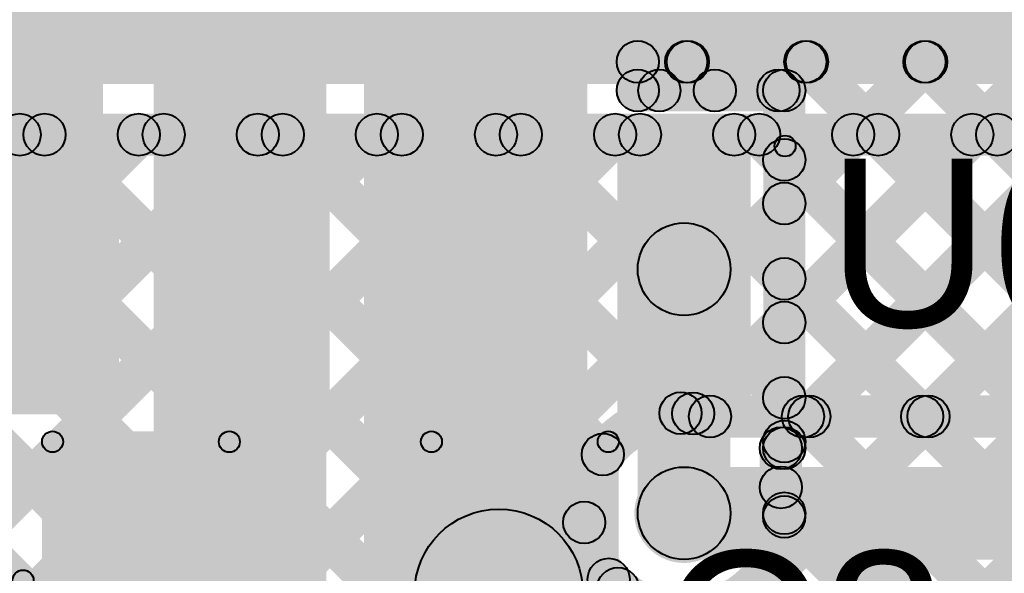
# Model space of a CAD drawing. Header units: millimetres. Extents: x -0.08 to 5.25, y -0.08 to 2.73.
# Drawn here: x 3.7472 to 3.9811, y 1.4967 to 1.6283 of the extents above; entities that cross this region are included whole.
import ezdxf

# ---------------------------------------------------------------- set-up
doc = ezdxf.new("R2010")
doc.units = ezdxf.units.MM
doc.header["$MEASUREMENT"] = 0
for name, color, linetype in [('BottomLayer', 5, 'Continuous'), ('TopLayer', 1, 'Continuous'), ('TopOverlay', 2, 'Continuous'), ('TopPaste', 8, 'Continuous'), ('TopSolder', 216, 'Continuous'), ('ViaHoleLayer', 16, 'Continuous')]:
    doc.layers.add(name, color=color, linetype=linetype)

# ---------------------------------------------------------------- blocks, each defined once
blk = doc.blocks.new('SOIC_8_45')
at = {"layer": 'TopLayer'}
for points in [[(-0.07579, 0.08681), (-0.07579, 0.06319), (-0.13681, 0.06319), (-0.13681, 0.08681)], [(0.13681, 0.08681), (0.13681, 0.06319), (0.07579, 0.06319), (0.07579, 0.08681)], [(-0.07579, 0.03681), (-0.07579, 0.01319), (-0.13681, 0.01319), (-0.13681, 0.03681)], [(0.13681, 0.03681), (0.13681, 0.01319), (0.07579, 0.01319), (0.07579, 0.03681)], [(-0.07579, -0.01319), (-0.07579, -0.03681), (-0.13681, -0.03681), (-0.13681, -0.01319)], [(0.13681, -0.01319), (0.13681, -0.03681), (0.07579, -0.03681), (0.07579, -0.01319)], [(-0.07579, -0.06319), (-0.07579, -0.08681), (-0.13681, -0.08681), (-0.13681, -0.06319)], [(0.13681, -0.06319), (0.13681, -0.08681), (0.07579, -0.08681), (0.07579, -0.06319)]]:
    blk.add_hatch(color=1, dxfattribs=at).paths.add_polyline_path(points)
at = {"layer": 'TopOverlay'}
h = blk.add_hatch(color=2, dxfattribs=at)
edge = h.paths.add_edge_path()
edge.add_arc((-0.121, 0.099), 0.005, 0, 360)
h = blk.add_hatch(color=2, dxfattribs=at)
edge = h.paths.add_edge_path()
edge.add_arc((-0.113, 0.099), 0.005, 0, 360)
h = blk.add_hatch(color=2, dxfattribs=at)
edge = h.paths.add_edge_path()
edge.add_arc((-0.078, 0.099), 0.0025, 0, 360)
for points in [[(0.077, 0.1015), (0.077, 0.0965), (-0.078, 0.0965), (-0.078, 0.1015)], [(0.077, -0.0965), (0.077, -0.1015), (-0.078, -0.1015), (-0.078, -0.0965)]]:
    blk.add_hatch(color=2, dxfattribs=at).paths.add_polyline_path(points)
h = blk.add_hatch(color=2, dxfattribs=at)
edge = h.paths.add_edge_path()
edge.add_arc((0.077, 0.099), 0.0025, 0, 360)
h = blk.add_hatch(color=2, dxfattribs=at)
edge = h.paths.add_edge_path()
edge.add_arc((-0.078, -0.099), 0.0025, 0, 360)
h = blk.add_hatch(color=2, dxfattribs=at)
edge = h.paths.add_edge_path()
edge.add_arc((0.077, -0.099), 0.0025, 0, 360)
at = {"layer": 'TopPaste'}
for points in [[(-0.07579, 0.08681), (-0.07579, 0.06319), (-0.13681, 0.06319), (-0.13681, 0.08681)], [(0.13681, 0.08681), (0.13681, 0.06319), (0.07579, 0.06319), (0.07579, 0.08681)], [(-0.07579, 0.03681), (-0.07579, 0.01319), (-0.13681, 0.01319), (-0.13681, 0.03681)], [(0.13681, 0.03681), (0.13681, 0.01319), (0.07579, 0.01319), (0.07579, 0.03681)], [(-0.07579, -0.01319), (-0.07579, -0.03681), (-0.13681, -0.03681), (-0.13681, -0.01319)], [(0.13681, -0.01319), (0.13681, -0.03681), (0.07579, -0.03681), (0.07579, -0.01319)], [(-0.07579, -0.06319), (-0.07579, -0.08681), (-0.13681, -0.08681), (-0.13681, -0.06319)], [(0.13681, -0.06319), (0.13681, -0.08681), (0.07579, -0.08681), (0.07579, -0.06319)]]:
    blk.add_hatch(color=8, dxfattribs=at).paths.add_polyline_path(points)
at = {"layer": 'TopSolder'}
for points in [[(-0.07179, 0.09081), (-0.07179, 0.05919), (-0.14081, 0.05919), (-0.14081, 0.09081)], [(0.14081, 0.09081), (0.14081, 0.05919), (0.07179, 0.05919), (0.07179, 0.09081)], [(-0.07179, 0.04081), (-0.07179, 0.00919), (-0.14081, 0.00919), (-0.14081, 0.04081)], [(0.14081, 0.04081), (0.14081, 0.00919), (0.07179, 0.00919), (0.07179, 0.04081)], [(-0.07179, -0.00919), (-0.07179, -0.04081), (-0.14081, -0.04081), (-0.14081, -0.00919)], [(0.14081, -0.00919), (0.14081, -0.04081), (0.07179, -0.04081), (0.07179, -0.00919)], [(-0.07179, -0.05919), (-0.07179, -0.09081), (-0.14081, -0.09081), (-0.14081, -0.05919)], [(0.14081, -0.05919), (0.14081, -0.09081), (0.07179, -0.09081), (0.07179, -0.05919)]]:
    blk.add_hatch(color=216, dxfattribs=at).paths.add_polyline_path(points)
at = {"layer": 'TopOverlay', "const_width": 0.01}
blk.add_lwpolyline([(-0.113, 0.099, 1), (-0.121, 0.099, 1)], format="xyb", close=True, dxfattribs=at)
at = {"layer": 'TopOverlay'}
for centre, radius in [((-0.121, 0.099), 0.005), ((-0.113, 0.099), 0.005), ((-0.078, 0.099), 0.0025), ((0.077, 0.099), 0.0025), ((-0.078, -0.099), 0.0025), ((0.077, -0.099), 0.0025)]:
    blk.add_circle(centre, radius, dxfattribs=at)
blk = doc.blocks.new('TCP1A105M8R_76')
at = {"layer": 'TopLayer'}
for points in [[(-0.06, 0.03), (-0.02, 0.03), (-0.02, -0.03), (-0.06, -0.03)], [(0.02, 0.03), (0.06, 0.03), (0.06, -0.03), (0.02, -0.03)]]:
    blk.add_hatch(color=1, dxfattribs=at).paths.add_polyline_path(points)
at = {"layer": 'TopOverlay'}
h = blk.add_hatch(color=2, dxfattribs=at)
edge = h.paths.add_edge_path()
edge.add_arc((-0.066, 0.036), 0.0025, 0, 360)
h = blk.add_hatch(color=2, dxfattribs=at)
edge = h.paths.add_edge_path()
edge.add_arc((-0.066, 0.036), 0.0025, 0, 360)
for points in [[(-0.066, 0.0335), (-0.066, 0.0385), (-0.024, 0.0385), (-0.024, 0.0335)], [(0.024, 0.0335), (0.024, 0.0385), (0.066, 0.0385), (0.066, 0.0335)], [(-0.0635, -0.036), (-0.0685, -0.036), (-0.0685, 0.036), (-0.0635, 0.036)], [(0.0685, -0.036), (0.0635, -0.036), (0.0635, 0.036), (0.0685, 0.036)], [(-0.0825, -0.008), (-0.0875, -0.008), (-0.0875, 0.015), (-0.0825, 0.015)], [(-0.096, 0.0005), (-0.096, 0.0055), (-0.073, 0.0055), (-0.073, 0.0005)], [(-0.066, -0.0385), (-0.066, -0.0335), (-0.024, -0.0335), (-0.024, -0.0385)], [(0.024, -0.0385), (0.024, -0.0335), (0.066, -0.0335), (0.066, -0.0385)]]:
    blk.add_hatch(color=2, dxfattribs=at).paths.add_polyline_path(points)
h = blk.add_hatch(color=2, dxfattribs=at)
edge = h.paths.add_edge_path()
edge.add_arc((-0.024, 0.036), 0.0025, 0, 360)
h = blk.add_hatch(color=2, dxfattribs=at)
edge = h.paths.add_edge_path()
edge.add_arc((0.024, 0.036), 0.0025, 0, 360)
h = blk.add_hatch(color=2, dxfattribs=at)
edge = h.paths.add_edge_path()
edge.add_arc((0.066, 0.036), 0.0025, 0, 360)
h = blk.add_hatch(color=2, dxfattribs=at)
edge = h.paths.add_edge_path()
edge.add_arc((0.066, 0.036), 0.0025, 0, 360)
h = blk.add_hatch(color=2, dxfattribs=at)
edge = h.paths.add_edge_path()
edge.add_arc((-0.085, 0.015), 0.0025, 0, 360)
h = blk.add_hatch(color=2, dxfattribs=at)
edge = h.paths.add_edge_path()
edge.add_arc((-0.096, 0.003), 0.0025, 0, 360)
h = blk.add_hatch(color=2, dxfattribs=at)
edge = h.paths.add_edge_path()
edge.add_arc((-0.073, 0.003), 0.0025, 0, 360)
h = blk.add_hatch(color=2, dxfattribs=at)
edge = h.paths.add_edge_path()
edge.add_arc((-0.085, -0.008), 0.0025, 0, 360)
h = blk.add_hatch(color=2, dxfattribs=at)
edge = h.paths.add_edge_path()
edge.add_arc((-0.066, -0.036), 0.0025, 0, 360)
h = blk.add_hatch(color=2, dxfattribs=at)
edge = h.paths.add_edge_path()
edge.add_arc((-0.066, -0.036), 0.0025, 0, 360)
h = blk.add_hatch(color=2, dxfattribs=at)
edge = h.paths.add_edge_path()
edge.add_arc((-0.024, -0.036), 0.0025, 0, 360)
h = blk.add_hatch(color=2, dxfattribs=at)
edge = h.paths.add_edge_path()
edge.add_arc((0.024, -0.036), 0.0025, 0, 360)
h = blk.add_hatch(color=2, dxfattribs=at)
edge = h.paths.add_edge_path()
edge.add_arc((0.066, -0.036), 0.0025, 0, 360)
h = blk.add_hatch(color=2, dxfattribs=at)
edge = h.paths.add_edge_path()
edge.add_arc((0.066, -0.036), 0.0025, 0, 360)
at = {"layer": 'TopPaste'}
for points in [[(-0.06, 0.03), (-0.02, 0.03), (-0.02, -0.03), (-0.06, -0.03)], [(0.02, 0.03), (0.06, 0.03), (0.06, -0.03), (0.02, -0.03)]]:
    blk.add_hatch(color=8, dxfattribs=at).paths.add_polyline_path(points)
at = {"layer": 'TopSolder'}
for points in [[(-0.064, 0.034), (-0.016, 0.034), (-0.016, -0.034), (-0.064, -0.034)], [(0.016, 0.034), (0.064, 0.034), (0.064, -0.034), (0.016, -0.034)]]:
    blk.add_hatch(color=216, dxfattribs=at).paths.add_polyline_path(points)
at = {"layer": 'TopOverlay'}
for centre in [(-0.066, 0.036), (-0.066, 0.036), (-0.024, 0.036), (0.024, 0.036), (0.066, 0.036), (0.066, 0.036), (-0.085, 0.015), (-0.096, 0.003), (-0.073, 0.003), (-0.085, -0.008), (-0.066, -0.036), (-0.066, -0.036), (-0.024, -0.036), (0.024, -0.036), (0.066, -0.036), (0.066, -0.036)]:
    blk.add_circle(centre, 0.0025, dxfattribs=at)

msp = doc.modelspace()

# ---------------------------------------------------------------- hatches: boundary and pattern name
at = {"layer": 'BottomLayer'}
for points in [[(3.35744, 1.87646), (3.36451, 1.88354), (3.91551, 1.33254), (3.90844, 1.32546)], [(3.38573, 1.87646), (3.3928, 1.88354), (3.9438, 1.33254), (3.93673, 1.32546)], [(3.679, 1.613), (3.679, 1.635), (4.50385, 1.635), (4.50385, 1.613)], [(3.67976, 1.52649), (3.67269, 1.53357), (3.74366, 1.60454), (3.75073, 1.59746)], [(3.68516, 1.596), (3.68516, 1.606), (4.50385, 1.606), (4.50385, 1.596)], [(3.6939, 1.51235), (3.68683, 1.51942), (3.77194, 1.60454), (3.77902, 1.59746)], [(3.69301, 1.59746), (3.70008, 1.60454), (3.97208, 1.33254), (3.96501, 1.32546)], [(3.70805, 1.49821), (3.70097, 1.50528), (3.80023, 1.60454), (3.8073, 1.59746)], [(3.72219, 1.48407), (3.71512, 1.49114), (3.82851, 1.60454), (3.83558, 1.59746)], [(3.72129, 1.59746), (3.72837, 1.60454), (4.00037, 1.33254), (3.99329, 1.32546)], [(3.73633, 1.46993), (3.72926, 1.477), (3.8568, 1.60454), (3.86387, 1.59746)], [(3.75047, 1.45578), (3.7434, 1.46285), (3.88508, 1.60454), (3.89215, 1.59746)], [(3.74958, 1.59746), (3.75665, 1.60454), (4.02865, 1.33254), (4.02158, 1.32546)], [(3.76461, 1.44164), (3.75754, 1.44871), (3.91337, 1.60454), (3.92044, 1.59746)], [(3.77876, 1.4275), (3.77168, 1.43457), (3.94165, 1.60454), (3.94872, 1.59746)], [(3.77786, 1.59746), (3.78493, 1.60454), (3.89063, 1.49884), (3.88356, 1.49177)], [(3.80615, 1.59746), (3.81322, 1.60454), (3.88925, 1.5285), (3.88218, 1.52143)], [(3.83443, 1.59746), (3.8415, 1.60454), (3.90771, 1.53833), (3.90063, 1.53126)], [(3.86272, 1.59746), (3.86979, 1.60454), (3.93679, 1.53754), (3.92972, 1.53046)], [(3.891, 1.59746), (3.89807, 1.60454), (3.96507, 1.53754), (3.958, 1.53046)], [(3.91072, 1.53118), (3.90365, 1.53825), (3.96993, 1.60454), (3.97701, 1.59746)], [(3.91928, 1.59746), (3.92636, 1.60454), (3.99336, 1.53754), (3.98628, 1.53046)], [(3.93829, 1.53046), (3.93122, 1.53754), (3.99822, 1.60454), (4.00529, 1.59746)], [(3.94757, 1.59746), (3.95464, 1.60454), (4.02164, 1.53754), (4.01457, 1.53046)], [(3.96657, 1.53046), (3.9595, 1.53754), (4.0265, 1.60454), (4.03357, 1.59746)], [(3.97585, 1.59746), (3.98292, 1.60454), (4.04992, 1.53754), (4.04285, 1.53046)], [(3.91116, 1.529), (3.91116, 1.539), (5.046, 1.539), (5.046, 1.529)], [(3.905, 1.5), (3.905, 1.522), (5.063, 1.522), (5.063, 1.5)], [(3.7929, 1.41336), (3.78583, 1.42043), (3.87775, 1.51235), (3.88482, 1.50528)]]:
    msp.add_hatch(color=5, dxfattribs=at).paths.add_polyline_path(points)
h = msp.add_hatch(color=5, dxfattribs=at)
edge = h.paths.add_edge_path()
edge.add_arc((3.7472, 1.601), 0.005, 0, 360)
h = msp.add_hatch(color=5, dxfattribs=at)
edge = h.paths.add_edge_path()
edge.add_arc((3.75311, 1.601), 0.005, 0, 360)
h = msp.add_hatch(color=5, dxfattribs=at)
edge = h.paths.add_edge_path()
edge.add_arc((3.77548, 1.601), 0.005, 0, 360)
h = msp.add_hatch(color=5, dxfattribs=at)
edge = h.paths.add_edge_path()
edge.add_arc((3.7814, 1.601), 0.005, 0, 360)
h = msp.add_hatch(color=5, dxfattribs=at)
edge = h.paths.add_edge_path()
edge.add_arc((3.80376, 1.601), 0.005, 0, 360)
h = msp.add_hatch(color=5, dxfattribs=at)
edge = h.paths.add_edge_path()
edge.add_arc((3.80968, 1.601), 0.005, 0, 360)
h = msp.add_hatch(color=5, dxfattribs=at)
edge = h.paths.add_edge_path()
edge.add_arc((3.83205, 1.601), 0.005, 0, 360)
h = msp.add_hatch(color=5, dxfattribs=at)
edge = h.paths.add_edge_path()
edge.add_arc((3.83797, 1.601), 0.005, 0, 360)
h = msp.add_hatch(color=5, dxfattribs=at)
edge = h.paths.add_edge_path()
edge.add_arc((3.86033, 1.601), 0.005, 0, 360)
h = msp.add_hatch(color=5, dxfattribs=at)
edge = h.paths.add_edge_path()
edge.add_arc((3.86625, 1.601), 0.005, 0, 360)
h = msp.add_hatch(color=5, dxfattribs=at)
edge = h.paths.add_edge_path()
edge.add_arc((3.88862, 1.601), 0.005, 0, 360)
h = msp.add_hatch(color=5, dxfattribs=at)
edge = h.paths.add_edge_path()
edge.add_arc((3.89454, 1.601), 0.005, 0, 360)
h = msp.add_hatch(color=5, dxfattribs=at)
edge = h.paths.add_edge_path()
edge.add_arc((3.9169, 1.601), 0.005, 0, 360)
h = msp.add_hatch(color=5, dxfattribs=at)
edge = h.paths.add_edge_path()
edge.add_arc((3.92282, 1.601), 0.005, 0, 360)
h = msp.add_hatch(color=5, dxfattribs=at)
edge = h.paths.add_edge_path()
edge.add_arc((3.94519, 1.601), 0.005, 0, 360)
h = msp.add_hatch(color=5, dxfattribs=at)
edge = h.paths.add_edge_path()
edge.add_arc((3.9511, 1.601), 0.005, 0, 360)
h = msp.add_hatch(color=5, dxfattribs=at)
edge = h.paths.add_edge_path()
edge.add_arc((3.97347, 1.601), 0.005, 0, 360)
h = msp.add_hatch(color=5, dxfattribs=at)
edge = h.paths.add_edge_path()
edge.add_arc((3.97939, 1.601), 0.005, 0, 360)
h = msp.add_hatch(color=5, dxfattribs=at)
edge = h.paths.add_edge_path()
edge.add_arc((3.90417, 1.5348), 0.005, 0, 360)
h = msp.add_hatch(color=5, dxfattribs=at)
edge = h.paths.add_edge_path()
edge.add_arc((3.90718, 1.53471), 0.005, 0, 360)
h = msp.add_hatch(color=5, dxfattribs=at)
edge = h.paths.add_edge_path()
edge.add_arc((3.91116, 1.534), 0.005, 0, 360)
h = msp.add_hatch(color=5, dxfattribs=at)
edge = h.paths.add_edge_path()
edge.add_arc((3.91116, 1.534), 0.005, 0, 360)
h = msp.add_hatch(color=5, dxfattribs=at)
edge = h.paths.add_edge_path()
edge.add_arc((3.93325, 1.534), 0.005, 0, 360)
h = msp.add_hatch(color=5, dxfattribs=at)
edge = h.paths.add_edge_path()
edge.add_arc((3.93475, 1.534), 0.005, 0, 360)
h = msp.add_hatch(color=5, dxfattribs=at)
edge = h.paths.add_edge_path()
edge.add_arc((3.96154, 1.534), 0.005, 0, 360)
h = msp.add_hatch(color=5, dxfattribs=at)
edge = h.paths.add_edge_path()
edge.add_arc((3.96304, 1.534), 0.005, 0, 360)
h = msp.add_hatch(color=5, dxfattribs=at)
edge = h.paths.add_edge_path()
edge.add_arc((3.88572, 1.52497), 0.005, 0, 360)
h = msp.add_hatch(color=5, dxfattribs=at)
edge = h.paths.add_edge_path()
edge.add_arc((3.905, 1.511), 0.01181, 0, 360)
h = msp.add_hatch(color=5, dxfattribs=at)
edge = h.paths.add_edge_path()
edge.add_arc((3.905, 1.511), 0.011, 0, 360)
h = msp.add_hatch(color=5, dxfattribs=at)
edge = h.paths.add_edge_path()
edge.add_arc((3.88129, 1.50882), 0.005, 0, 360)
h = msp.add_hatch(color=5, dxfattribs=at)
edge = h.paths.add_edge_path()
edge.add_arc((3.8871, 1.4953), 0.005, 0, 360)
h = msp.add_hatch(color=5, dxfattribs=at)
edge = h.paths.add_edge_path()
edge.add_arc((3.8893, 1.4931), 0.005, 0, 360)
at = {"layer": 'TopLayer'}
for points in [[(3.779, 1.4713), (3.82, 1.4713), (3.82, 1.7383), (3.779, 1.7383)], [(3.592, 1.5373), (3.767, 1.5373), (3.767, 1.7033), (3.592, 1.7033)], [(3.829, 1.453), (3.882, 1.453), (3.882, 1.6703), (3.829, 1.6703)], [(3.894, 1.6133), (3.894, 1.6233), (4.2493, 1.6233), (4.2493, 1.6133)], [(3.89475, 1.43036), (3.88768, 1.43743), (4.07209, 1.62183), (4.07916, 1.61476)], [(3.89514, 1.40246), (3.88807, 1.40954), (4.10037, 1.62183), (4.10744, 1.61476)], [(3.89954, 1.46343), (3.89246, 1.4705), (4.0438, 1.62183), (4.05087, 1.61476)], [(3.90266, 1.60798), (3.89559, 1.61505), (3.90238, 1.62183), (3.90945, 1.61476)], [(3.90199, 1.61476), (3.90906, 1.62183), (3.91584, 1.61505), (3.90877, 1.60798)], [(3.93095, 1.60798), (3.92388, 1.61505), (3.93067, 1.62183), (3.93774, 1.61476)], [(3.93235, 1.55281), (3.92528, 1.55988), (3.98723, 1.62183), (3.9943, 1.61476)], [(3.93235, 1.58109), (3.92528, 1.58816), (3.95895, 1.62183), (3.96602, 1.61476)], [(3.93235, 1.52452), (3.92528, 1.53159), (4.01552, 1.62183), (4.02259, 1.61476)], [(3.93027, 1.61476), (3.93734, 1.62183), (4.14964, 1.40954), (4.14257, 1.40246)], [(3.95855, 1.61476), (3.96562, 1.62183), (4.17792, 1.40954), (4.17085, 1.40246)], [(3.899, 1.61151), (3.889, 1.61151), (3.889, 1.6183), (3.899, 1.6183)], [(3.894, 1.60651), (3.894, 1.61651), (3.92881, 1.61651), (3.92881, 1.60651)], [(3.93381, 1.52649), (3.92381, 1.52649), (3.92381, 1.61151), (3.93381, 1.61151)], [(3.92528, 1.59147), (3.93235, 1.59854), (4.12136, 1.40954), (4.11428, 1.40246)], [(3.92528, 1.56319), (3.93235, 1.57026), (4.09307, 1.40954), (4.086, 1.40246)], [(3.916, 1.511), (3.894, 1.511), (3.894, 1.569), (3.916, 1.569)], [(3.92528, 1.5349), (3.93235, 1.54198), (4.06479, 1.40954), (4.05772, 1.40246)], [(3.754, 1.453), (3.82, 1.453), (3.82, 1.527), (3.754, 1.527)], [(3.933, 1.51716), (3.923, 1.51716), (3.923, 1.52649), (3.933, 1.52649)], [(3.92526, 1.50663), (3.93233, 1.51371), (4.0365, 1.40954), (4.02943, 1.40246)]]:
    msp.add_hatch(color=1, dxfattribs=at).paths.add_polyline_path(points)
h = msp.add_hatch(color=1, dxfattribs=at)
edge = h.paths.add_edge_path()
edge.add_arc((3.894, 1.6183), 0.005, 0, 360)
h = msp.add_hatch(color=1, dxfattribs=at)
edge = h.paths.add_edge_path()
edge.add_arc((3.894, 1.6183), 0.005, 0, 360)
h = msp.add_hatch(color=1, dxfattribs=at)
edge = h.paths.add_edge_path()
edge.add_arc((3.90552, 1.6183), 0.005, 0, 360)
h = msp.add_hatch(color=1, dxfattribs=at)
edge = h.paths.add_edge_path()
edge.add_arc((3.90592, 1.6183), 0.005, 0, 360)
h = msp.add_hatch(color=1, dxfattribs=at)
edge = h.paths.add_edge_path()
edge.add_arc((3.9338, 1.6183), 0.005, 0, 360)
h = msp.add_hatch(color=1, dxfattribs=at)
edge = h.paths.add_edge_path()
edge.add_arc((3.9342, 1.6183), 0.005, 0, 360)
h = msp.add_hatch(color=1, dxfattribs=at)
edge = h.paths.add_edge_path()
edge.add_arc((3.96209, 1.6183), 0.005, 0, 360)
h = msp.add_hatch(color=1, dxfattribs=at)
edge = h.paths.add_edge_path()
edge.add_arc((3.96249, 1.6183), 0.005, 0, 360)
h = msp.add_hatch(color=1, dxfattribs=at)
edge = h.paths.add_edge_path()
edge.add_arc((3.894, 1.61151), 0.005, 0, 360)
h = msp.add_hatch(color=1, dxfattribs=at)
edge = h.paths.add_edge_path()
edge.add_arc((3.894, 1.61151), 0.005, 0, 360)
h = msp.add_hatch(color=1, dxfattribs=at)
edge = h.paths.add_edge_path()
edge.add_arc((3.89913, 1.61151), 0.005, 0, 360)
h = msp.add_hatch(color=1, dxfattribs=at)
edge = h.paths.add_edge_path()
edge.add_arc((3.91231, 1.61151), 0.005, 0, 360)
h = msp.add_hatch(color=1, dxfattribs=at)
edge = h.paths.add_edge_path()
edge.add_arc((3.92741, 1.61151), 0.005, 0, 360)
h = msp.add_hatch(color=1, dxfattribs=at)
edge = h.paths.add_edge_path()
edge.add_arc((3.92881, 1.61151), 0.005, 0, 360)
h = msp.add_hatch(color=1, dxfattribs=at)
edge = h.paths.add_edge_path()
edge.add_arc((3.92881, 1.61151), 0.005, 0, 360)
h = msp.add_hatch(color=1, dxfattribs=at)
edge = h.paths.add_edge_path()
edge.add_arc((3.92881, 1.59501), 0.005, 0, 360)
h = msp.add_hatch(color=1, dxfattribs=at)
edge = h.paths.add_edge_path()
edge.add_arc((3.92881, 1.58463), 0.005, 0, 360)
h = msp.add_hatch(color=1, dxfattribs=at)
edge = h.paths.add_edge_path()
edge.add_arc((3.905, 1.569), 0.011, 0, 360)
h = msp.add_hatch(color=1, dxfattribs=at)
edge = h.paths.add_edge_path()
edge.add_arc((3.92881, 1.56672), 0.005, 0, 360)
h = msp.add_hatch(color=1, dxfattribs=at)
edge = h.paths.add_edge_path()
edge.add_arc((3.92881, 1.55634), 0.005, 0, 360)
h = msp.add_hatch(color=1, dxfattribs=at)
edge = h.paths.add_edge_path()
edge.add_arc((3.92881, 1.53844), 0.005, 0, 360)
h = msp.add_hatch(color=1, dxfattribs=at)
edge = h.paths.add_edge_path()
edge.add_arc((3.92881, 1.52806), 0.005, 0, 360)
h = msp.add_hatch(color=1, dxfattribs=at)
edge = h.paths.add_edge_path()
edge.add_arc((3.928, 1.52649), 0.005, 0, 360)
h = msp.add_hatch(color=1, dxfattribs=at)
edge = h.paths.add_edge_path()
edge.add_arc((3.92881, 1.52649), 0.005, 0, 360)
h = msp.add_hatch(color=1, dxfattribs=at)
edge = h.paths.add_edge_path()
edge.add_arc((3.905, 1.511), 0.01181, 0, 360)
h = msp.add_hatch(color=1, dxfattribs=at)
edge = h.paths.add_edge_path()
edge.add_arc((3.905, 1.511), 0.011, 0, 360)
h = msp.add_hatch(color=1, dxfattribs=at)
edge = h.paths.add_edge_path()
edge.add_arc((3.928, 1.51716), 0.005, 0, 360)
h = msp.add_hatch(color=1, dxfattribs=at)
edge = h.paths.add_edge_path()
edge.add_arc((3.928, 1.51716), 0.005, 0, 360)
h = msp.add_hatch(color=1, dxfattribs=at)
edge = h.paths.add_edge_path()
edge.add_arc((3.92881, 1.511), 0.005, 0, 360)
h = msp.add_hatch(color=1, dxfattribs=at)
edge = h.paths.add_edge_path()
edge.add_arc((3.92881, 1.511), 0.005, 0, 360)
h = msp.add_hatch(color=1, dxfattribs=at)
edge = h.paths.add_edge_path()
edge.add_arc((3.9288, 1.51017), 0.005, 0, 360)
h = msp.add_hatch(color=1, dxfattribs=at)
edge = h.paths.add_edge_path()
edge.add_arc((3.861, 1.492), 0.02, 0, 360)
at = {"layer": 'ViaHoleLayer'}
h = msp.add_hatch(color=16, dxfattribs=at)
edge = h.paths.add_edge_path()
edge.add_arc((3.905, 1.511), 0.00591, 0, 360)

# ---------------------------------------------------------------- linework, layer by layer
at = {"layer": 'BottomLayer', "const_width": 0.01}
msp.add_lwpolyline([(3.91116, 1.488, -1.303151), (3.91116, 1.534)], format="xyb", dxfattribs=at)
at = {"layer": 'BottomLayer'}
for centre, radius in [((3.7472, 1.601), 0.005), ((3.75311, 1.601), 0.005), ((3.77548, 1.601), 0.005), ((3.7814, 1.601), 0.005), ((3.80376, 1.601), 0.005), ((3.80968, 1.601), 0.005), ((3.83205, 1.601), 0.005), ((3.83797, 1.601), 0.005), ((3.86033, 1.601), 0.005), ((3.86625, 1.601), 0.005), ((3.88862, 1.601), 0.005), ((3.89454, 1.601), 0.005), ((3.9169, 1.601), 0.005), ((3.92282, 1.601), 0.005), ((3.94519, 1.601), 0.005), ((3.9511, 1.601), 0.005), ((3.97347, 1.601), 0.005), ((3.97939, 1.601), 0.005), ((3.90417, 1.5348), 0.005), ((3.90718, 1.53471), 0.005), ((3.91116, 1.534), 0.005), ((3.91116, 1.534), 0.005), ((3.93325, 1.534), 0.005), ((3.93475, 1.534), 0.005), ((3.96154, 1.534), 0.005), ((3.96304, 1.534), 0.005), ((3.88572, 1.52497), 0.005), ((3.905, 1.511), 0.011), ((3.88129, 1.50882), 0.005), ((3.8871, 1.4953), 0.005), ((3.8893, 1.4931), 0.005)]:
    msp.add_circle(centre, radius, dxfattribs=at)
at = {"layer": 'TopLayer', "const_width": 0.01}
for points in [[(3.928, 1.51716, -0.06553), (3.92881, 1.511)], [(3.92881, 1.511, -0.532876), (3.896, 1.48896)]]:
    msp.add_lwpolyline(points, format="xyb", dxfattribs=at)
at = {"layer": 'TopLayer'}
for centre, radius in [((3.894, 1.6183), 0.005), ((3.894, 1.6183), 0.005), ((3.90552, 1.6183), 0.005), ((3.90592, 1.6183), 0.005), ((3.9338, 1.6183), 0.005), ((3.9342, 1.6183), 0.005), ((3.96209, 1.6183), 0.005), ((3.96249, 1.6183), 0.005), ((3.894, 1.61151), 0.005), ((3.894, 1.61151), 0.005), ((3.89913, 1.61151), 0.005), ((3.91231, 1.61151), 0.005), ((3.92741, 1.61151), 0.005), ((3.92881, 1.61151), 0.005), ((3.92881, 1.61151), 0.005), ((3.92881, 1.59501), 0.005), ((3.92881, 1.58463), 0.005), ((3.905, 1.569), 0.011), ((3.92881, 1.56672), 0.005), ((3.92881, 1.55634), 0.005), ((3.92881, 1.53844), 0.005), ((3.92881, 1.52806), 0.005), ((3.928, 1.52649), 0.005), ((3.92881, 1.52649), 0.005), ((3.905, 1.511), 0.011), ((3.928, 1.51716), 0.005), ((3.928, 1.51716), 0.005), ((3.92881, 1.511), 0.005), ((3.92881, 1.511), 0.005), ((3.9288, 1.51017), 0.005), ((3.861, 1.492), 0.02)]:
    msp.add_circle(centre, radius, dxfattribs=at)

# ---------------------------------------------------------------- block references
for name, p, rotation in [('SOIC_8_45', (3.83, 1.6753), 270), ('TCP1A105M8R_76', (3.821, 1.492), 360)]:
    msp.add_blockref(name, p, dxfattribs=dict(rotation=rotation))

# ---------------------------------------------------------------- texts
at = {"layer": 'TopOverlay'}
for s, p in [('U6', (3.939, 1.5553)), ('C8', (3.899, 1.462))]:
    msp.add_text(s, height=0.04, dxfattribs=at).set_placement(p)

doc.saveas('drawing.dxf')
